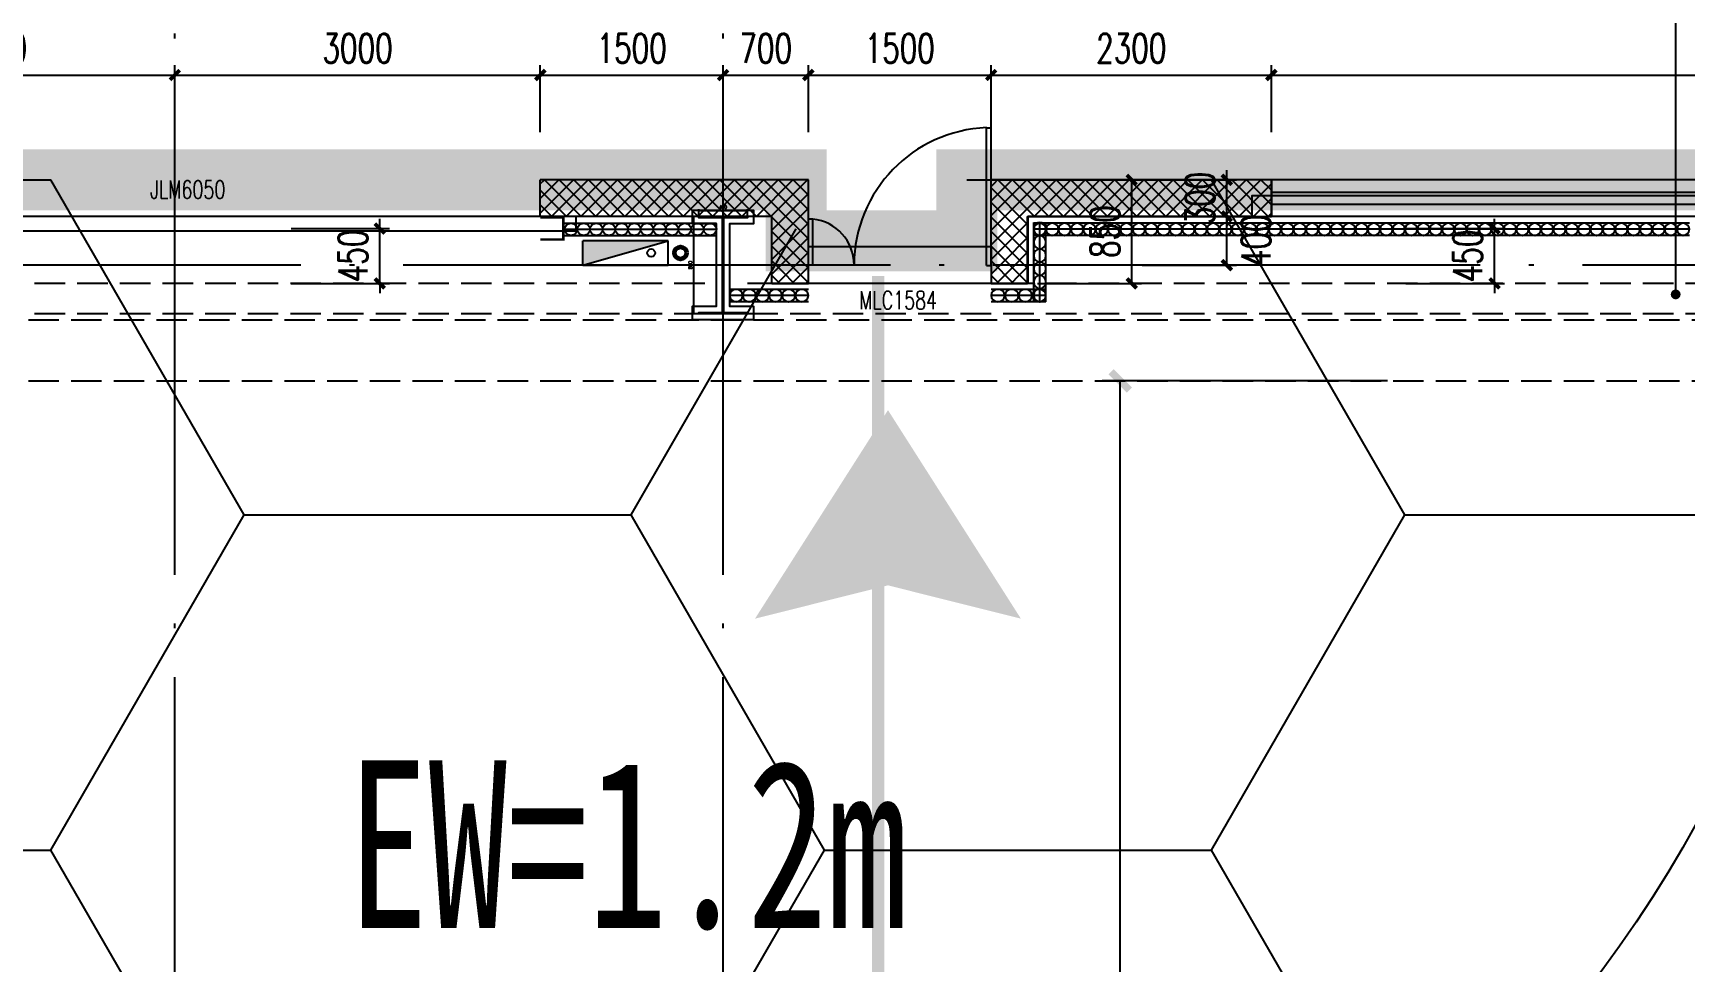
# Model space of a CAD drawing. Extents: x -821772 to -21949, y 506164 to 1049594.
# Drawn here: x -206517 to -192960, y 615002 to 622624 of the extents above; entities that cross this region are included whole.
import ezdxf
from ezdxf.xclip import XClip

# ---------------------------------------------------------------- set-up
doc = ezdxf.new("R2010")
doc.units = 0
doc.header["$LTSCALE"] = 1000
doc.header["$MEASUREMENT"] = 0
doc.header["$XCLIPFRAME"] = 2
for name, pattern in [('10平面20250807_t3$0$10平面$0$DASH', [0.35, 0.25, -0.1]), ('10平面20250807_t3$0$DASH', [0.35, 0.25, -0.1]), ('10平面20250807_t3$0$DOTE', [2.42, 2, -0.2, 0.02, -0.2]), ('ACAD_ISO04W100', [30.5, 24, -3, 0.5, -3]), ('DASH', [0.35, 0.25, -0.1])]:
    doc.linetypes.add(name, pattern=pattern)
doc.layers.get('Defpoints').update_dxf_attribs({"color": 210})
for name, color, linetype, lineweight in [('1-防火分区线', 201, 'DASH', 50), ('10平面20250807_t3$0$LG-ZF消防', 1, 'Continuous', 60), ('s疏散距离', 1, 'ACAD_ISO04W100', 18)]:
    doc.layers.add(name, color=color, linetype=linetype, lineweight=lineweight)
for name, color, linetype in [('10平面20250807_t3$0$10平面$0$WINDOW', 8, 'Continuous'), ('10平面20250807_t3$0$10平面$0$WINDOW_TEXT', 8, 'Continuous'), ('10平面20250807_t3$0$A-AXIS-DOTE', 8, '10平面20250807_t3$0$DOTE'), ('10平面20250807_t3$0$A-AXIS-DP', 8, 'Continuous'), ('10平面20250807_t3$0$A-AXIS-SYMB', 8, 'Continuous'), ('10平面20250807_t3$0$A-HATCH-2', 8, 'Continuous'), ('10平面20250807_t3$0$A-HRAIL', 8, 'Continuous'), ('10平面20250807_t3$0$A-LIN-V', 8, 'Continuous'), ('10平面20250807_t3$0$A-SFCE', 8, 'Continuous'), ('10平面20250807_t3$0$A-WINDOW', 8, 'Continuous'), ('10平面20250807_t3$0$AS-COLN', 8, 'Continuous'), ('10平面20250807_t3$0$AS-WALL', 8, 'Continuous'), ('10平面20250807_t3$0$AS-结构边线层', 8, 'Continuous'), ('10平面20250807_t3$0$DIM_SYMB', 8, 'Continuous'), ('10平面20250807_t3$0$PUB_HATCH', 8, 'Continuous'), ('10平面20250807_t3$0$SB_ZF消火栓', 10, 'Continuous'), ('10平面20250807_t3$0$SB_ZF消火栓M', 10, 'Continuous'), ('10平面20250807_t3$0$建-窗', 8, 'Continuous'), ('PUB_HATCH', 8, 'Continuous'), ('SPACE', 7, 'Continuous'), ('指示', 1, 'Continuous')]:
    doc.layers.add(name, color=color, linetype=linetype)
doc.styles.add('10平面20250807_t3$0$10平面$0$_TCH_WINDOW', font='SIMPLEX', dxfattribs={"height": 3.5, "bigfont": 'GBCBIG'})
doc.styles.add('10平面20250807_t3$0$_TCH_DIM_T3', font='SIMPLEX', dxfattribs={"width": 0.705882, "bigfont": 'GBCBIG'})
doc.styles.add('黑体', font='simhei.ttf', dxfattribs={"width": 0.7})
doc.dimstyles.new('10平面20250807_t3$0$_TCH_ARCH&&10', dxfattribs={"dimtxt": 29.75, "dimasz": 10, "dimexe": 10, "dimexo": 10, "dimgap": 12.625, "dimtad": 1, "dimdec": 0, "dimzin": 0, "dimdsep": 46, "dimtxsty": '10平面20250807_t3$0$_TCH_DIM_T3', "dimblk": '10平面20250807_t3$0$_ArchTick', "dimcen": 0.09, "dimclrt": 7, "dimazin": 2, "dimtfac": 1, "dimtdec": 0, "dimtix": 1, "dimtmove": 2, "dimatfit": 3, "dimfxl": 0, "dimtolj": 1, "dimtzin": 0, "dimarcsym": 0})
doc.dimstyles.new('10平面20250807_t3$0$_TCH_ARCH&&150', dxfattribs={"dimtxt": 446.25, "dimasz": 150, "dimexe": 150, "dimexo": 150, "dimgap": 189.375, "dimtad": 1, "dimdec": 0, "dimzin": 0, "dimdsep": 46, "dimtxsty": '10平面20250807_t3$0$_TCH_DIM_T3', "dimblk": '10平面20250807_t3$0$_ArchTick', "dimcen": 0.09, "dimclrt": 7, "dimazin": 2, "dimtfac": 1, "dimtdec": 0, "dimtix": 1, "dimtmove": 2, "dimatfit": 3, "dimfxl": 0, "dimtolj": 1, "dimtzin": 0, "dimarcsym": 0})
doc.dimstyles.new('10平面20250807_t3$0$_TCH_ARCH&&80', dxfattribs={"dimtxt": 238, "dimasz": 80, "dimexe": 80, "dimexo": 80, "dimgap": 101, "dimtad": 1, "dimdec": 0, "dimzin": 0, "dimdsep": 46, "dimtxsty": '10平面20250807_t3$0$_TCH_DIM_T3', "dimblk": '10平面20250807_t3$0$_ArchTick', "dimcen": 0.09, "dimclrt": 7, "dimazin": 2, "dimtfac": 1, "dimtdec": 0, "dimtix": 1, "dimtmove": 2, "dimatfit": 3, "dimfxl": 0, "dimtolj": 1, "dimtzin": 0, "dimarcsym": 0})
pattern_1 = [(45, (60, 0), (-60.000061, 60.000061), []), (135, (60, 0), (-60.000061, -60.000061), [])]

# ---------------------------------------------------------------- blocks, each defined once
blk = doc.blocks.new('指示')
at = {"layer": '指示'}
blk.add_hatch(color=8, dxfattribs=at).paths.add_polyline_path([(-248568, -61667), (-245540, -56919), (-242513, -61667), (-245540, -60909)])
at = {"layer": '指示', "color": 240, "const_width": 200}
blk.add_lwpolyline([(-248568, -61667), (-245540, -56919), (-242513, -61667), (-245540, -60909)], close=True, dxfattribs=at)
blk = doc.blocks.new('10平面20250807_t3$0$dote')
at = {"layer": '10平面20250807_t3$0$A-AXIS-DOTE', "ltscale": 2}
for p, q in [((15382.2, -264080), (15382.2, -167560.7)), ((19882.2, -264080), (19882.2, -167560.7)), ((98696.4, -184100), (-97273.6, -184100))]:
    blk.add_line(p, q, dxfattribs=at)
blk = doc.blocks.new('10平面20250807_t3$0$43243')
at = {"layer": '10平面20250807_t3$0$AS-结构边线层'}
blk.add_lwpolyline([(-146454, 621120), (-155994, 621120), (-155994, 621290), (-169514, 621290), (-169514, 621120), (-171354, 621120), (-171354, 620570), (-173454, 620570), (-173454, 621120), (-175294, 621120), (-175294, 621290), (-196514, 621290), (-196514, 621120), (-198354, 621120), (-198354, 620570), (-200454, 620570), (-200454, 621120), (-210494, 621120), (-210494, 621290), (-223514, 621290), (-223514, 621120), (-225354, 621120), (-225354, 620570), (-227454, 620570)], dxfattribs=at)
blk = doc.blocks.new('10平面20250807_t3$0$_ArchTick')
at = {"color": 0, "linetype": 'ByBlock', "const_width": 0.4}
blk.add_lwpolyline([(-0.5, -0.5), (0.5, 0.5)], dxfattribs=at)
blk = doc.blocks.new('*D10471')
at = {"layer": '10平面20250807_t3$0$A-AXIS-DP', "color": 0, "lineweight": -2}
for p, q in [((-203672, 621020), (-203672, 621100)), ((-204400, 621020), (-203592, 621020)), ((-203672, 620570), (-203672, 621020)), ((-204400, 620570), (-203592, 620570)), ((-203672, 620570), (-203672, 620490))]:
    blk.add_line(p, q, dxfattribs=at)
at = {"layer": 'Defpoints', "color": 0}
for p in [(-204480, 621020), (-203672, 621020), (-204480, 620570)]:
    blk.add_point(p, dxfattribs=at)
at = {"layer": '10平面20250807_t3$0$A-AXIS-DP', "color": 0, "lineweight": -2, "xscale": 80, "yscale": 80, "zscale": 80}
for p, rotation in [((-203672, 621020), 270), ((-203672, 620570), 90)]:
    blk.add_blockref('10平面20250807_t3$0$_ArchTick', p, dxfattribs=dict(at, rotation=rotation))
at = {"layer": '10平面20250807_t3$0$A-AXIS-DP', "color": 7, "insert": (-203892, 620795), "char_height": 238, "attachment_point": 5, "rotation": 90, "style": '10平面20250807_t3$0$_TCH_DIM_T3'}
blk.add_mtext('\\A1;450', dxfattribs=at)
blk = doc.blocks.new('*D10474')
at = {"layer": '10平面20250807_t3$0$A-AXIS-DP', "color": 0, "lineweight": -2}
for p, q in [((-194522, 621020), (-194522, 621100)), ((-195250, 621020), (-194442, 621020)), ((-194522, 620570), (-194522, 621020)), ((-195250, 620570), (-194442, 620570)), ((-194522, 620570), (-194522, 620490))]:
    blk.add_line(p, q, dxfattribs=at)
at = {"layer": 'Defpoints', "color": 0}
for p in [(-195330, 621020), (-194522, 621020), (-195330, 620570)]:
    blk.add_point(p, dxfattribs=at)
at = {"layer": '10平面20250807_t3$0$A-AXIS-DP', "color": 0, "lineweight": -2, "xscale": 80, "yscale": 80, "zscale": 80}
for p, rotation in [((-194522, 621020), 270), ((-194522, 620570), 90)]:
    blk.add_blockref('10平面20250807_t3$0$_ArchTick', p, dxfattribs=dict(at, rotation=rotation))
at = {"layer": '10平面20250807_t3$0$A-AXIS-DP', "color": 7, "insert": (-194742, 620795), "char_height": 238, "attachment_point": 5, "rotation": 90, "style": '10平面20250807_t3$0$_TCH_DIM_T3'}
blk.add_mtext('\\A1;450', dxfattribs=at)
blk = doc.blocks.new('*D10509')
at = {"layer": '10平面20250807_t3$0$A-WINDOW', "color": 0, "lineweight": -2}
for p, q in [((-195400, 619770), (-197744, 619770)), ((-197594, 603720), (-197594, 619770)), ((-195400, 603720), (-197744, 603720))]:
    blk.add_line(p, q, dxfattribs=at)
at = {"layer": 'Defpoints', "color": 0}
for p in [(-197594, 619770), (-195250, 619770), (-195250, 603720)]:
    blk.add_point(p, dxfattribs=at)
at = {"layer": '10平面20250807_t3$0$A-WINDOW', "color": 0, "lineweight": -2, "xscale": 150, "yscale": 150, "zscale": 150}
for p, rotation in [((-197594, 619770), 90), ((-197594, 603720), 270)]:
    blk.add_blockref('10平面20250807_t3$0$_ArchTick', p, dxfattribs=dict(at, rotation=rotation))
at = {"layer": '10平面20250807_t3$0$A-WINDOW', "color": 7, "insert": (-198006, 611745), "char_height": 446.2, "attachment_point": 5, "rotation": 90, "style": '10平面20250807_t3$0$_TCH_DIM_T3'}
blk.add_mtext('\\A1;16050', dxfattribs=at)
blk = doc.blocks.new('*D10492')
at = {"layer": '10平面20250807_t3$0$A-AXIS-DP', "color": 0, "lineweight": -2}
for p, q in [((-165054, 621030), (-165054, 621079)), ((-164654, 621030), (-164654, 621079)), ((-165054, 621069), (-164654, 621069))]:
    blk.add_line(p, q, dxfattribs=at)
at = {"layer": 'Defpoints', "color": 0}
for p in [(-165054, 621020), (-164654, 621069), (-164654, 621020)]:
    blk.add_point(p, dxfattribs=at)
at = {"layer": '10平面20250807_t3$0$A-AXIS-DP', "color": 0, "lineweight": -2, "xscale": 10, "yscale": 10, "zscale": 10, "rotation": 180}
blk.add_blockref('10平面20250807_t3$0$_ArchTick', (-165054, 621069), dxfattribs=at)
at = {"layer": '10平面20250807_t3$0$A-AXIS-DP', "color": 0, "lineweight": -2, "xscale": 10, "yscale": 10, "zscale": 10}
blk.add_blockref('10平面20250807_t3$0$_ArchTick', (-164654, 621069), dxfattribs=at)
at = {"layer": '10平面20250807_t3$0$A-AXIS-DP', "color": 7, "insert": (-164854, 621096), "char_height": 29.8, "attachment_point": 5, "style": '10平面20250807_t3$0$_TCH_DIM_T3'}
blk.add_mtext('\\A1;400', dxfattribs=at)
blk = doc.blocks.new('*D10493')
at = {"layer": '10平面20250807_t3$0$A-AXIS-DP', "color": 0, "lineweight": -2}
for p, q in [((-165064, 621020), (-165105, 621020)), ((-165095, 620220), (-165095, 621020)), ((-165064, 620220), (-165105, 620220))]:
    blk.add_line(p, q, dxfattribs=at)
at = {"layer": 'Defpoints', "color": 0}
for p in [(-165095, 621020), (-165054, 621020), (-165054, 620220)]:
    blk.add_point(p, dxfattribs=at)
at = {"layer": '10平面20250807_t3$0$A-AXIS-DP', "color": 0, "lineweight": -2, "xscale": 10, "yscale": 10, "zscale": 10}
for p, rotation in [((-165095, 621020), 90), ((-165095, 620220), 270)]:
    blk.add_blockref('10平面20250807_t3$0$_ArchTick', p, dxfattribs=dict(at, rotation=rotation))
at = {"layer": '10平面20250807_t3$0$A-AXIS-DP', "color": 7, "insert": (-165123, 620620), "char_height": 29.8, "attachment_point": 5, "rotation": 90, "style": '10平面20250807_t3$0$_TCH_DIM_T3'}
blk.add_mtext('\\A1;800', dxfattribs=at)
blk = doc.blocks.new('10平面20250807_t3$0$3333')
at = {"layer": '10平面20250807_t3$0$A-SFCE', "const_width": 20}
blk.add_lwpolyline([(-227064, 766320), (-227064, 766510), (-227244, 766510), (-227244, 766320)], dxfattribs=at)
blk = doc.blocks.new('10平面20250807_t3$0$99平面图例外参$0$$LinePat$圆环')
for points in [[(0, 150), (300, 150)], [(0, 0), (300, 0)], [(0, -150), (300, -150)]]:
    blk.add_lwpolyline(points)
at = {"color": 0}
blk.add_circle((150, 0), 150, dxfattribs=at)
blk = doc.blocks.new('10平面20250807_t3$0$34242343243')
at = {"layer": '10平面20250807_t3$0$A-HRAIL', "yscale": 0.3333333333333333, "zscale": 0.3333333333333333}
for p, xscale, rotation in [((-202154, 621014), 0.3461108940497231, 2.034223195741682e-10), ((-202050, 621014), 0.3461108940497231, 2.034223195741682e-10), ((-201947, 621014), 0.3461108940497231, 2.034223195741682e-10), ((-201843, 621014), 0.3461108940497231, 2.034223195741682e-10), ((-201739, 621014), 0.3461108940497231, 2.034223195741682e-10), ((-201635, 621014), 0.3461108940497231, 2.034223195741682e-10), ((-201531, 621014), 0.3461108940497231, 2.034223195741682e-10), ((-201427, 621014), 0.3461108940497231, 2.034223195741682e-10), ((-201324, 621014), 0.3461108940497231, 2.034223195741682e-10), ((-201220, 621014), 0.3461108940497231, 2.034223195741682e-10), ((-201116, 621014), 0.3461108940497231, 2.034223195741682e-10), ((-201012, 621014), 0.3461108940497231, 2.034223195741682e-10), ((-198254, 620962), -0.3611111227129974, 270), ((-198203, 621014), -0.3384127419475277, 359.9999999997966), ((-198254, 620853), -0.3611111227129974, 270), ((-198101, 621014), -0.3384127419475277, 359.9999999997966), ((-198000, 621014), -0.3384127419475277, 359.9999999997966), ((-197898, 621014), -0.3384127419475277, 359.9999999997966), ((-197797, 621014), -0.3384127419475277, 359.9999999997966), ((-197695, 621014), -0.3384127419475277, 359.9999999997966), ((-197594, 621014), -0.3384127419475277, 359.9999999997966), ((-197492, 621014), -0.3384127419475277, 359.9999999997966), ((-197390, 621014), -0.3384127419475277, 359.9999999997966), ((-197289, 621014), -0.3384127419475277, 359.9999999997966), ((-197187, 621014), -0.3384127419475277, 359.9999999997966), ((-197086, 621014), -0.3384127419475277, 359.9999999997966), ((-196984, 621014), -0.3384127419475277, 359.9999999997966), ((-196883, 621014), -0.3384127419475277, 359.9999999997966), ((-196781, 621014), -0.3384127419475277, 359.9999999997966), ((-196680, 621014), -0.3384127419475277, 359.9999999997966), ((-196578, 621014), -0.3384127419475277, 359.9999999997966), ((-196477, 621014), -0.3384127419475277, 359.9999999997966), ((-196375, 621014), -0.3384127419475277, 359.9999999997966), ((-196274, 621014), -0.3384127419475277, 359.9999999997966), ((-196172, 621014), -0.3384127419475277, 359.9999999997966), ((-196071, 621014), -0.3384127419475277, 359.9999999997966), ((-195969, 621014), -0.3384127419475277, 359.9999999997966), ((-195868, 621014), -0.3384127419475277, 359.9999999997966), ((-195766, 621014), -0.3384127419475277, 359.9999999997966), ((-195665, 621014), -0.3384127419475277, 359.9999999997966), ((-195563, 621014), -0.3384127419475277, 359.9999999997966), ((-195462, 621014), -0.3384127419475277, 359.9999999997966), ((-195360, 621014), -0.3384127419475277, 359.9999999997966), ((-195258, 621014), -0.3384127419475277, 359.9999999997966), ((-195157, 621014), -0.3384127419475277, 359.9999999997966), ((-195055, 621014), -0.3384127419475277, 359.9999999997966), ((-194954, 621014), -0.3384127419475277, 359.9999999997966), ((-194852, 621014), -0.3384127419475277, 359.9999999997966), ((-194751, 621014), -0.3384127419475277, 359.9999999997966), ((-194649, 621014), -0.3384127419475277, 359.9999999997966), ((-194548, 621014), -0.3384127419475277, 359.9999999997966), ((-194446, 621014), -0.3384127419475277, 359.9999999997966), ((-194345, 621014), -0.3384127419475277, 359.9999999997966), ((-194243, 621014), -0.3384127419475277, 359.9999999997966), ((-194142, 621014), -0.3384127419475277, 359.9999999997966), ((-194040, 621014), -0.3384127419475277, 359.9999999997966), ((-193939, 621014), -0.3384127419475277, 359.9999999997966), ((-193837, 621014), -0.3384127419475277, 359.9999999997966), ((-193736, 621014), -0.3384127419475277, 359.9999999997966), ((-193634, 621014), -0.3384127419475277, 359.9999999997966), ((-193533, 621014), -0.3384127419475277, 359.9999999997966), ((-193431, 621014), -0.3384127419475277, 359.9999999997966), ((-193330, 621014), -0.3384127419475277, 359.9999999997966), ((-193228, 621014), -0.3384127419475277, 359.9999999997966), ((-193126, 621014), -0.3384127419475277, 359.9999999997966), ((-193025, 621014), -0.3384127419475277, 359.9999999997966), ((-192923, 621014), -0.3384127419475277, 359.9999999997966), ((-198254, 620745), -0.3611111227129974, 270), ((-198254, 620637), -0.3611111227129974, 270), ((-198254, 620528), -0.3611111227129974, 270), ((-198254, 620420), -0.3611111227129974, 270)]:
    blk.add_blockref('10平面20250807_t3$0$99平面图例外参$0$$LinePat$圆环', p, dxfattribs=dict(at, xscale=xscale, rotation=rotation))
for p, xscale in [((-200693, 620470), -0.358888866003496), ((-200585, 620470), -0.358888866003496), ((-200477, 620470), -0.358888866003496), ((-200370, 620470), -0.358888866003496), ((-200262, 620470), -0.358888866003496), ((-200154, 620470), -0.358888866003496), ((-198542, 620470), -0.3749999999076196), ((-198429, 620470), -0.3749999999076196), ((-198317, 620470), -0.3749999999076196), ((-198204, 620470), -0.3749999999076196)]:
    blk.add_blockref('10平面20250807_t3$0$99平面图例外参$0$$LinePat$圆环', p, dxfattribs=dict(at, xscale=xscale))
at = {"layer": '10平面20250807_t3$0$A-SFCE', "xscale": -1, "rotation": 270}
blk.add_blockref('10平面20250807_t3$0$3333', (-968675, 848174), dxfattribs=at)
blk = doc.blocks.new('10平面20250807_t3$0$A$C5D961328')
at = {"layer": '10平面20250807_t3$0$SB_ZF消火栓'}
blk.add_hatch(color=256, dxfattribs=at).paths.add_polyline_path([(0, 40), (700, 40), (700, 240)])
at = {"layer": '10平面20250807_t3$0$A-LIN-V', "ltscale": 500}
blk.add_circle((350, 40), 10001, dxfattribs=at)
at = {"layer": '10平面20250807_t3$0$SB_ZF消火栓'}
for p, q in [((700, 240), (0, 240)), ((0, 240), (0, 40)), ((700, 240), (0, 40)), ((700, 240), (700, 40)), ((0, 40), (700, 40))]:
    blk.add_line(p, q, dxfattribs=at)
at = {"layer": '10平面20250807_t3$0$SB_ZF消火栓', "color": 1}
blk.add_circle((140, 140), 32.5, dxfattribs=at)
blk = doc.blocks.new('10平面20250807_t3$0$we42342343234')
at = {"layer": '10平面20250807_t3$0$LG-ZF消防'}
blk.add_circle((-201204, 620820), 50, dxfattribs=at)
at = {"layer": '10平面20250807_t3$0$SB_ZF消火栓M', "rotation": 180}
blk.add_blockref('10平面20250807_t3$0$A$C5D961328', (-201304, 620960), dxfattribs=at)
blk = doc.blocks.new('10平面20250807_t3$0$234243242332')
at = {"layer": '10平面20250807_t3$0$SB_ZF消火栓'}
blk.add_blockref('10平面20250807_t3$0$we42342343234', (0, 0), dxfattribs=at)
blk = doc.blocks.new('*D11901')
at = {"layer": '10平面20250807_t3$0$A-AXIS-DP', "color": 0, "lineweight": -2}
for p, q in [((-196720, 621420), (-196720, 621500)), ((-197414, 621420), (-196640, 621420)), ((-196720, 621120), (-196720, 621420)), ((-197414, 621120), (-196640, 621120)), ((-196720, 621120), (-196720, 621040))]:
    blk.add_line(p, q, dxfattribs=at)
at = {"layer": 'Defpoints', "color": 0}
for p in [(-197494, 621420), (-196720, 621420), (-197494, 621120)]:
    blk.add_point(p, dxfattribs=at)
at = {"layer": '10平面20250807_t3$0$A-AXIS-DP', "color": 0, "lineweight": -2, "xscale": 80, "yscale": 80, "zscale": 80}
for p, rotation in [((-196720, 621420), 270), ((-196720, 621120), 90)]:
    blk.add_blockref('10平面20250807_t3$0$_ArchTick', p, dxfattribs=dict(at, rotation=rotation))
at = {"layer": '10平面20250807_t3$0$A-AXIS-DP', "color": 7, "insert": (-196940, 621270), "char_height": 238, "attachment_point": 5, "rotation": 90, "style": '10平面20250807_t3$0$_TCH_DIM_T3'}
blk.add_mtext('\\A1;300', dxfattribs=at)
blk = doc.blocks.new('*D11902')
at = {"layer": '10平面20250807_t3$0$A-AXIS-DP', "color": 0, "lineweight": -2}
for p, q in [((-197414, 621120), (-196640, 621120)), ((-196720, 620720), (-196720, 621120)), ((-197414, 620720), (-196640, 620720))]:
    blk.add_line(p, q, dxfattribs=at)
at = {"layer": 'Defpoints', "color": 0}
for p in [(-197494, 621120), (-196720, 621120), (-197494, 620720)]:
    blk.add_point(p, dxfattribs=at)
at = {"layer": '10平面20250807_t3$0$A-AXIS-DP', "color": 0, "lineweight": -2, "xscale": 80, "yscale": 80, "zscale": 80}
for p, rotation in [((-196720, 621120), 90), ((-196720, 620720), 270)]:
    blk.add_blockref('10平面20250807_t3$0$_ArchTick', p, dxfattribs=dict(at, rotation=rotation))
at = {"layer": '10平面20250807_t3$0$A-AXIS-DP', "color": 7, "insert": (-196480, 620920), "char_height": 238, "attachment_point": 5, "rotation": 90, "style": '10平面20250807_t3$0$_TCH_DIM_T3'}
blk.add_mtext('\\A1;400', dxfattribs=at)
blk = doc.blocks.new('*D11903')
at = {"layer": '10平面20250807_t3$0$A-AXIS-DP', "color": 0, "lineweight": -2}
for p, q in [((-198274, 621420), (-197420, 621420)), ((-197500, 620570), (-197500, 621420)), ((-198274, 620570), (-197420, 620570))]:
    blk.add_line(p, q, dxfattribs=at)
at = {"layer": 'Defpoints', "color": 0}
for p in [(-198354, 621420), (-197500, 621420), (-198354, 620570)]:
    blk.add_point(p, dxfattribs=at)
at = {"layer": '10平面20250807_t3$0$A-AXIS-DP', "color": 0, "lineweight": -2, "xscale": 80, "yscale": 80, "zscale": 80}
for p, rotation in [((-197500, 621420), 90), ((-197500, 620570), 270)]:
    blk.add_blockref('10平面20250807_t3$0$_ArchTick', p, dxfattribs=dict(at, rotation=rotation))
at = {"layer": '10平面20250807_t3$0$A-AXIS-DP', "color": 7, "insert": (-197720, 620995), "char_height": 238, "attachment_point": 5, "rotation": 90, "style": '10平面20250807_t3$0$_TCH_DIM_T3'}
blk.add_mtext('\\A1;850', dxfattribs=at)
blk = doc.blocks.new('*D12090')
at = {"layer": '10平面20250807_t3$0$A-AXIS-DP', "color": 0, "lineweight": -2}
for p, q in [((-208354, 621810), (-208354, 622360)), ((-205354, 621810), (-205354, 622360)), ((-208354, 622280), (-205354, 622280))]:
    blk.add_line(p, q, dxfattribs=at)
at = {"layer": 'Defpoints', "color": 0}
for p in [(-205354, 622280), (-208354, 621730), (-205354, 621730)]:
    blk.add_point(p, dxfattribs=at)
at = {"layer": '10平面20250807_t3$0$A-AXIS-DP', "color": 0, "lineweight": -2, "xscale": 80, "yscale": 80, "zscale": 80, "rotation": 180}
blk.add_blockref('10平面20250807_t3$0$_ArchTick', (-208354, 622280), dxfattribs=at)
at = {"layer": '10平面20250807_t3$0$A-AXIS-DP', "color": 0, "lineweight": -2, "xscale": 80, "yscale": 80, "zscale": 80}
blk.add_blockref('10平面20250807_t3$0$_ArchTick', (-205354, 622280), dxfattribs=at)
at = {"layer": '10平面20250807_t3$0$A-AXIS-DP', "color": 7, "insert": (-206854, 622500), "char_height": 238, "attachment_point": 5, "style": '10平面20250807_t3$0$_TCH_DIM_T3'}
blk.add_mtext('\\A1;3000', dxfattribs=at)
blk = doc.blocks.new('*D12091')
at = {"layer": '10平面20250807_t3$0$A-AXIS-DP', "color": 0, "lineweight": -2}
for p, q in [((-205354, 621810), (-205354, 622360)), ((-202354, 621810), (-202354, 622360)), ((-205354, 622280), (-202354, 622280))]:
    blk.add_line(p, q, dxfattribs=at)
at = {"layer": 'Defpoints', "color": 0}
for p in [(-202354, 622280), (-205354, 621730), (-202354, 621730)]:
    blk.add_point(p, dxfattribs=at)
at = {"layer": '10平面20250807_t3$0$A-AXIS-DP', "color": 0, "lineweight": -2, "xscale": 80, "yscale": 80, "zscale": 80, "rotation": 180}
blk.add_blockref('10平面20250807_t3$0$_ArchTick', (-205354, 622280), dxfattribs=at)
at = {"layer": '10平面20250807_t3$0$A-AXIS-DP', "color": 0, "lineweight": -2, "xscale": 80, "yscale": 80, "zscale": 80}
blk.add_blockref('10平面20250807_t3$0$_ArchTick', (-202354, 622280), dxfattribs=at)
at = {"layer": '10平面20250807_t3$0$A-AXIS-DP', "color": 7, "insert": (-203854, 622500), "char_height": 238, "attachment_point": 5, "style": '10平面20250807_t3$0$_TCH_DIM_T3'}
blk.add_mtext('\\A1;3000', dxfattribs=at)
blk = doc.blocks.new('*D12092')
at = {"layer": '10平面20250807_t3$0$A-AXIS-DP', "color": 0, "lineweight": -2}
for p, q in [((-202354, 621810), (-202354, 622360)), ((-200854, 621810), (-200854, 622360)), ((-202354, 622280), (-200854, 622280))]:
    blk.add_line(p, q, dxfattribs=at)
at = {"layer": 'Defpoints', "color": 0}
for p in [(-200854, 622280), (-202354, 621730), (-200854, 621730)]:
    blk.add_point(p, dxfattribs=at)
at = {"layer": '10平面20250807_t3$0$A-AXIS-DP', "color": 0, "lineweight": -2, "xscale": 80, "yscale": 80, "zscale": 80, "rotation": 180}
blk.add_blockref('10平面20250807_t3$0$_ArchTick', (-202354, 622280), dxfattribs=at)
at = {"layer": '10平面20250807_t3$0$A-AXIS-DP', "color": 0, "lineweight": -2, "xscale": 80, "yscale": 80, "zscale": 80}
blk.add_blockref('10平面20250807_t3$0$_ArchTick', (-200854, 622280), dxfattribs=at)
at = {"layer": '10平面20250807_t3$0$A-AXIS-DP', "color": 7, "insert": (-201604, 622500), "char_height": 238, "attachment_point": 5, "style": '10平面20250807_t3$0$_TCH_DIM_T3'}
blk.add_mtext('\\A1;1500', dxfattribs=at)
blk = doc.blocks.new('*D12093')
at = {"layer": '10平面20250807_t3$0$A-AXIS-DP', "color": 0, "lineweight": -2}
for p, q in [((-200854, 621810), (-200854, 622360)), ((-200154, 621810), (-200154, 622360)), ((-200854, 622280), (-200154, 622280))]:
    blk.add_line(p, q, dxfattribs=at)
at = {"layer": 'Defpoints', "color": 0}
for p in [(-200154, 622280), (-200854, 621730), (-200154, 621730)]:
    blk.add_point(p, dxfattribs=at)
at = {"layer": '10平面20250807_t3$0$A-AXIS-DP', "color": 0, "lineweight": -2, "xscale": 80, "yscale": 80, "zscale": 80, "rotation": 180}
blk.add_blockref('10平面20250807_t3$0$_ArchTick', (-200854, 622280), dxfattribs=at)
at = {"layer": '10平面20250807_t3$0$A-AXIS-DP', "color": 0, "lineweight": -2, "xscale": 80, "yscale": 80, "zscale": 80}
blk.add_blockref('10平面20250807_t3$0$_ArchTick', (-200154, 622280), dxfattribs=at)
at = {"layer": '10平面20250807_t3$0$A-AXIS-DP', "color": 7, "insert": (-200504, 622500), "char_height": 238, "attachment_point": 5, "style": '10平面20250807_t3$0$_TCH_DIM_T3'}
blk.add_mtext('\\A1;700', dxfattribs=at)
blk = doc.blocks.new('*D12094')
at = {"layer": '10平面20250807_t3$0$A-AXIS-DP', "color": 0, "lineweight": -2}
for p, q in [((-200154, 621810), (-200154, 622360)), ((-198654, 621810), (-198654, 622360)), ((-200154, 622280), (-198654, 622280))]:
    blk.add_line(p, q, dxfattribs=at)
at = {"layer": 'Defpoints', "color": 0}
for p in [(-198654, 622280), (-200154, 621730), (-198654, 621730)]:
    blk.add_point(p, dxfattribs=at)
at = {"layer": '10平面20250807_t3$0$A-AXIS-DP', "color": 0, "lineweight": -2, "xscale": 80, "yscale": 80, "zscale": 80, "rotation": 180}
blk.add_blockref('10平面20250807_t3$0$_ArchTick', (-200154, 622280), dxfattribs=at)
at = {"layer": '10平面20250807_t3$0$A-AXIS-DP', "color": 0, "lineweight": -2, "xscale": 80, "yscale": 80, "zscale": 80}
blk.add_blockref('10平面20250807_t3$0$_ArchTick', (-198654, 622280), dxfattribs=at)
at = {"layer": '10平面20250807_t3$0$A-AXIS-DP', "color": 7, "insert": (-199404, 622500), "char_height": 238, "attachment_point": 5, "style": '10平面20250807_t3$0$_TCH_DIM_T3'}
blk.add_mtext('\\A1;1500', dxfattribs=at)
blk = doc.blocks.new('*D12095')
at = {"layer": '10平面20250807_t3$0$A-AXIS-DP', "color": 0, "lineweight": -2}
for p, q in [((-198654, 621810), (-198654, 622360)), ((-196354, 621810), (-196354, 622360)), ((-198654, 622280), (-196354, 622280))]:
    blk.add_line(p, q, dxfattribs=at)
at = {"layer": 'Defpoints', "color": 0}
for p in [(-196354, 622280), (-198654, 621730), (-196354, 621730)]:
    blk.add_point(p, dxfattribs=at)
at = {"layer": '10平面20250807_t3$0$A-AXIS-DP', "color": 0, "lineweight": -2, "xscale": 80, "yscale": 80, "zscale": 80, "rotation": 180}
blk.add_blockref('10平面20250807_t3$0$_ArchTick', (-198654, 622280), dxfattribs=at)
at = {"layer": '10平面20250807_t3$0$A-AXIS-DP', "color": 0, "lineweight": -2, "xscale": 80, "yscale": 80, "zscale": 80}
blk.add_blockref('10平面20250807_t3$0$_ArchTick', (-196354, 622280), dxfattribs=at)
at = {"layer": '10平面20250807_t3$0$A-AXIS-DP', "color": 7, "insert": (-197504, 622500), "char_height": 238, "attachment_point": 5, "style": '10平面20250807_t3$0$_TCH_DIM_T3'}
blk.add_mtext('\\A1;2300', dxfattribs=at)
blk = doc.blocks.new('*D12096')
at = {"layer": '10平面20250807_t3$0$A-AXIS-DP', "color": 0, "lineweight": -2}
for p, q in [((-196354, 621810), (-196354, 622360)), ((-175454, 621810), (-175454, 622360)), ((-196354, 622280), (-175454, 622280))]:
    blk.add_line(p, q, dxfattribs=at)
at = {"layer": 'Defpoints', "color": 0}
for p in [(-175454, 622280), (-196354, 621730), (-175454, 621730)]:
    blk.add_point(p, dxfattribs=at)
at = {"layer": '10平面20250807_t3$0$A-AXIS-DP', "color": 0, "lineweight": -2, "xscale": 80, "yscale": 80, "zscale": 80, "rotation": 180}
blk.add_blockref('10平面20250807_t3$0$_ArchTick', (-196354, 622280), dxfattribs=at)
at = {"layer": '10平面20250807_t3$0$A-AXIS-DP', "color": 0, "lineweight": -2, "xscale": 80, "yscale": 80, "zscale": 80}
blk.add_blockref('10平面20250807_t3$0$_ArchTick', (-175454, 622280), dxfattribs=at)
at = {"layer": '10平面20250807_t3$0$A-AXIS-DP', "color": 7, "insert": (-185904, 622500), "char_height": 238, "attachment_point": 5, "style": '10平面20250807_t3$0$_TCH_DIM_T3'}
blk.add_mtext('\\A1;20900', dxfattribs=at)
blk = doc.blocks.new('10平面20250807_t3$0$10平面$0$$DorLib2D$00000126')
at = {"color": 0, "linetype": 'Continuous'}
for p, q in [((-0.532, 0.5), (-0.532, 0.9)), ((0.532, 0.9), (0.532, 0.5))]:
    blk.add_line(p, q, dxfattribs=at)
at = {"color": 0, "linetype": '10平面20250807_t3$0$10平面$0$DASH'}
for p, q in [((-0.532, 0.9), (0.532, 0.9)), ((-0.532, 0.5), (0.532, 0.5))]:
    blk.add_line(p, q, dxfattribs=at)
blk = doc.blocks.new('10平面20250807_t3$0$WINDOW2DLIB$DYNSTYLE$00000005')
at = {"color": 0}
for points in [[(-0.5, 0.5), (0.5, 0.5)], [(0.5, -0.5), (0.5, 0.5)], [(0.5, 0.16667), (-0.5, 0.16667)], [(0.5, -0.16667), (-0.5, -0.16667)], [(-0.5, -0.5), (0.5, -0.5)]]:
    blk.add_lwpolyline(points, dxfattribs=at)
blk = doc.blocks.new('10平面20250807_t3$0$DOOR2DLIB$SYSLIB$00000123')
at = {"color": 0}
for p, q in [((0.475, -0.0014), (0.475, 0.7521)), ((0.475, 0.7521), (0.5, 0.7521)), ((0.5, -0.0014), (0.5, 0.7521)), ((-0.5, 0), (-0.5, 0.252)), ((-0.475, 0.252), (-0.5, 0.252)), ((-0.475, 0), (-0.475, 0.252)), ((-0.475, 0), (-0.5, 0)), ((0.475, -0.0014), (0.5, -0.0014))]:
    blk.add_line(p, q, dxfattribs=at)
for centre, radius, start, end in [((0.5046, -0.0019), 0.7546, 92.24927, 179.72377), ((-0.5008, 0.0026), 0.2508, 359.78987, 84.09744)]:
    blk.add_arc(centre, radius, start, end, dxfattribs=at)
blk = doc.blocks.new('10平面20250807_t3$0$3243243')
at = {"layer": '10平面20250807_t3$0$A-AXIS-SYMB'}
blk.add_line((-193035.8, 620480), (-193035.8, 623320), dxfattribs=at)
at = {"layer": '10平面20250807_t3$0$A-AXIS-SYMB', "const_width": 40}
blk.add_lwpolyline([(-193035.8, 620460, 1), (-193035.8, 620500, 1)], format="xyb", close=True, dxfattribs=at)
at = {"layer": '10平面20250807_t3$0$A-SFCE', "linetype": '10平面20250807_t3$0$DASH'}
for p, q in [((-201004.2, 620570), (-218704.2, 620570)), ((-201004.2, 620320), (-218704.2, 620320))]:
    blk.add_line(p, q, dxfattribs=at)
at = {"layer": '10平面20250807_t3$0$A-SFCE', "color": 2, "linetype": '10平面20250807_t3$0$DASH'}
for p, q in [((-192004.2, 620570), (-200704.2, 620570)), ((-192004.2, 620320), (-200704.2, 620320))]:
    blk.add_line(p, q, dxfattribs=at)
at = {"layer": '10平面20250807_t3$0$A-AXIS-DP', "color": 1}
for p1, p2, picture, middle in [((-204480, 620570), (-204480, 621020), '*D10471', (-203892, 620795)), ((-195330, 620570), (-195330, 621020), '*D10474', (-194742, 620795))]:
    dim = blk.add_aligned_dim(p1=p1, p2=p2, distance=-808, dimstyle='10平面20250807_t3$0$_TCH_ARCH&&80', dxfattribs=at)
    dim.commit()
    dim.dimension.update_dxf_attribs({"geometry": picture, "text_midpoint": middle})
blk = doc.blocks.new('10平面20250807_t3$0$4324324')
at = {"layer": '10平面20250807_t3$0$A-HATCH-2', "linetype": '10平面20250807_t3$0$DASH'}
for p, q in [((-294754.2, 620270), (-135554.2, 620270)), ((-294754.2, 619770), (-135554.2, 619770))]:
    blk.add_line(p, q, dxfattribs=at)
at = {"layer": '10平面20250807_t3$0$A-WINDOW'}
dim = blk.add_aligned_dim(p1=(-195250, 603720.1), p2=(-195250, 619770), distance=2343.8, dimstyle='10平面20250807_t3$0$_TCH_ARCH&&150', dxfattribs=at)
dim.commit()
dim.dimension.update_dxf_attribs({"geometry": '*D10509', "text_midpoint": (-198006.3, 611745.1)})
blk = doc.blocks.new('10平面20250807_t3$0$w42343243')
at = {"layer": '10平面20250807_t3$0$A-HATCH-2'}
blk.add_lwpolyline([(-165104.2, 621070), (-164604.2, 621070), (-164604.2, 620958), (-164800.2, 620958), (-164800.2, 620282), (-164604.2, 620282), (-164604.2, 620170), (-165104.2, 620170), (-165104.2, 620282), (-164908.2, 620282), (-164908.2, 620958), (-165104.2, 620958)], close=True, dxfattribs=at)
at = {"layer": '10平面20250807_t3$0$AS-COLN', "color": 3}
blk.add_lwpolyline([(-165054.2, 621020), (-164654.2, 621020), (-164654.2, 621008), (-164850.2, 621008), (-164850.2, 620232), (-164654.2, 620232), (-164654.2, 620220), (-165054.2, 620220), (-165054.2, 620232), (-164858.2, 620232), (-164858.2, 621008), (-165054.2, 621008)], close=True, dxfattribs=at)
at = {"layer": '10平面20250807_t3$0$A-AXIS-DP'}
for p1, p2, distance, picture, middle in [((-165054.2, 621020), (-164654.2, 621020), 48.8, '*D10492', (-164854.2, 621096.2)), ((-165054.2, 620220), (-165054.2, 621020), 41.2, '*D10493', (-165122.9, 620620))]:
    dim = blk.add_aligned_dim(p1=p1, p2=p2, distance=distance, dimstyle='10平面20250807_t3$0$_TCH_ARCH&&10', dxfattribs=at)
    dim.commit()
    dim.dimension.update_dxf_attribs({"geometry": picture, "text_midpoint": middle})
blk = doc.blocks.new('10平面20250807_t3$0$42343')
at = {"layer": '10平面20250807_t3$0$A-WINDOW'}
blk.add_blockref('10平面20250807_t3$0$w42343243', (-36000, 100), dxfattribs=at)
blk = doc.blocks.new('10平面20250807_t3')
at = {"layer": '10平面20250807_t3$0$PUB_HATCH'}
h = blk.add_hatch(dxfattribs=at)
h.set_pattern_fill('多孔材料', color=256, scale=30, style=0)
h.set_pattern_definition(pattern_1)
h.paths.add_polyline_path([(-200454.2, 621119.9), (-200154.2, 621419.9), (-202354.2, 621419.9), (-202354.2, 621119.9)])
h = blk.add_hatch(dxfattribs=at)
h.set_pattern_fill('多孔材料', color=256, scale=30, style=0)
h.set_pattern_definition(pattern_1)
h.paths.add_polyline_path([(-200454.2, 620569.9), (-200154.2, 620869.9), (-200154.2, 621419.9), (-200454.2, 621119.9)])
h = blk.add_hatch(dxfattribs=at)
h.set_pattern_fill('多孔材料', color=256, scale=30, style=0)
h.set_pattern_definition(pattern_1)
h.paths.add_polyline_path([(-198354.2, 621119.9), (-196354.2, 621119.9), (-196354.2, 621419.9), (-198654.2, 621419.9)])
h = blk.add_hatch(dxfattribs=at)
h.set_pattern_fill('多孔材料', color=256, scale=30, style=0)
h.set_pattern_definition(pattern_1)
h.paths.add_polyline_path([(-198654.2, 620869.9), (-198354.2, 620569.9), (-198354.2, 621119.9), (-198654.2, 621419.9)])
h = blk.add_hatch(dxfattribs=at)
h.set_pattern_fill('多孔材料', color=256, scale=30, style=0)
h.set_pattern_definition(pattern_1)
h.paths.add_polyline_path([(-200454.2, 620569.9), (-200154.2, 620569.9), (-200154.2, 620869.9)])
h = blk.add_hatch(dxfattribs=at)
h.set_pattern_fill('多孔材料', color=256, scale=30, style=0)
h.set_pattern_definition(pattern_1)
h.paths.add_polyline_path([(-198654.2, 620869.9), (-198654.2, 620569.9), (-198354.2, 620569.9)])
at = {"layer": '10平面20250807_t3$0$10平面$0$WINDOW'}
blk.add_line((-198654.2, 620869.9), (-200154.2, 620869.9), dxfattribs=at)
at = {"layer": '10平面20250807_t3$0$AS-WALL'}
for p, q in [((-200154.2, 621419.9), (-202354.2, 621419.9)), ((-202354.2, 621119.9), (-202354.2, 621419.9)), ((-200154.2, 620869.9), (-200154.2, 621419.9)), ((-196354.2, 621419.9), (-198654.2, 621419.9)), ((-198654.2, 620869.9), (-198654.2, 621419.9)), ((-196354.2, 621119.9), (-196354.2, 621419.9)), ((-200454.2, 621119.9), (-202354.2, 621119.9)), ((-200454.2, 620569.9), (-200454.2, 621119.9)), ((-198354.2, 621119.9), (-196354.2, 621119.9)), ((-198354.2, 620569.9), (-198354.2, 621119.9)), ((-200154.2, 620569.9), (-200154.2, 620869.9)), ((-198654.2, 620869.9), (-198654.2, 620569.9)), ((-200454.2, 620569.9), (-200154.2, 620569.9)), ((-198654.2, 620569.9), (-198354.2, 620569.9))]:
    blk.add_line(p, q, dxfattribs=at)
at = {"layer": '10平面20250807_t3$0$10平面$0$WINDOW'}
ref = blk.add_blockref('10平面20250807_t3$0$DOOR2DLIB$SYSLIB$00000123', (-199404.2, 620719.9), dxfattribs=dict(at, xscale=-1500, yscale=-1500, zscale=300, rotation=179.9999999999555))
ref.add_attrib('A', 'MLC1584', (-199736.7, 620358.1), dxfattribs={"layer": '10平面20250807_t3$0$10平面$0$WINDOW_TEXT', "ltscale": 500, "height": 148.75, "rotation": 360, "style": '10平面20250807_t3$0$10平面$0$_TCH_WINDOW', "width": 0.705882})
ref = blk.add_blockref('10平面20250807_t3$0$10平面$0$$DorLib2D$00000126', (-205254.2, 621269.9), dxfattribs=dict(at, xscale=6000, yscale=300, zscale=300, rotation=180))
ref.add_attrib('A', 'JLM6050', (-205555.4, 621265.6), dxfattribs={"layer": '10平面20250807_t3$0$10平面$0$WINDOW_TEXT', "ltscale": 500, "height": 148.75, "style": '10平面20250807_t3$0$10平面$0$_TCH_WINDOW', "width": 0.705882})
at = {"layer": '10平面20250807_t3$0$A-AXIS-DP'}
blk.add_blockref('10平面20250807_t3$0$3243243', (0, 0), dxfattribs=at)
at = {"layer": '10平面20250807_t3$0$A-WINDOW'}
for name in ['10平面20250807_t3$0$43243', '10平面20250807_t3$0$42343', '10平面20250807_t3$0$4324324']:
    blk.add_blockref(name, (0, 0), dxfattribs=at)
at = {"layer": '10平面20250807_t3$0$AS-WALL'}
blk.add_blockref('10平面20250807_t3$0$dote', (-220736.4, 804820), dxfattribs=at)
at = {"layer": '10平面20250807_t3$0$DIM_SYMB'}
blk.add_blockref('10平面20250807_t3$0$34242343243', (0, 0), dxfattribs=at)
at = {"layer": '10平面20250807_t3$0$SB_ZF消火栓', "linetype": 'Continuous'}
blk.add_blockref('10平面20250807_t3$0$234243242332', (0, 0), dxfattribs=at)
at = {"layer": '10平面20250807_t3$0$建-窗', "xscale": -20900, "yscale": -300, "zscale": 300, "rotation": 359.9999999994913}
blk.add_blockref('10平面20250807_t3$0$WINDOW2DLIB$DYNSTYLE$00000005', (-185904.2, 621269.9), dxfattribs=at)
at = {"layer": '10平面20250807_t3$0$A-AXIS-DP'}
for p1, p2, distance, picture, middle in [((-208354.2, 621729.9), (-205354.2, 621729.9), 550, '*D12090', (-206854.2, 622499.9)), ((-205354.2, 621729.9), (-202354.2, 621729.9), 550, '*D12091', (-203854.2, 622499.9)), ((-202354.2, 621729.9), (-200854.2, 621729.9), 550, '*D12092', (-201604.2, 622499.9)), ((-200854.2, 621729.9), (-200154.2, 621729.9), 550, '*D12093', (-200504.2, 622499.9)), ((-200154.2, 621729.9), (-198654.2, 621729.9), 550, '*D12094', (-199404.2, 622499.9)), ((-198654.2, 621729.9), (-196354.2, 621729.9), 550, '*D12095', (-197504.2, 622499.9)), ((-196354.2, 621729.9), (-175454.2, 621729.9), 550, '*D12096', (-185904.2, 622499.9)), ((-197494.2, 621119.9), (-197494.2, 621419.9), -774.2, '*D11901', (-196940, 621269.9)), ((-198354.2, 620569.9), (-198354.2, 621419.9), -854.2, '*D11903', (-197720, 620994.9))]:
    dim = blk.add_aligned_dim(p1=p1, p2=p2, distance=distance, dimstyle='10平面20250807_t3$0$_TCH_ARCH&&80', dxfattribs=at)
    dim.commit()
    dim.dimension.update_dxf_attribs({"geometry": picture, "text_midpoint": middle})
dim = blk.add_linear_dim(base=(-196720, 621119.9), p1=(-197494.2, 620719.9), p2=(-197494.2, 621119.9), angle=90, dimstyle='10平面20250807_t3$0$_TCH_ARCH&&80', dxfattribs=at)
dim.commit()
dim.dimension.update_dxf_attribs({"geometry": '*D11902', "text_midpoint": (-196480, 620919.9), "dimtype": 129})

msp = doc.modelspace()

# ---------------------------------------------------------------- block references
at = {"ltscale": 100}
ref = msp.add_blockref('10平面20250807_t3', (0, 0), dxfattribs=at)
XClip(ref).set_block_clipping_path([(-386212.6353242097, 506163.79756496), (-21948.7593967821, 884998.2285294847)])

# ---------------------------------------------------------------- next in the draw order: hatches: boundary and pattern name
at = {"layer": 'PUB_HATCH', "ltscale": 5000}
h = msp.add_hatch(dxfattribs=at)
h.set_pattern_fill('HONEY', color=8, scale=2000)
h.set_pattern_definition([(0, (0, 0), (4762.5, 2749.63), [3175, -6350]), (120, (0, 0), (-4762.499, 2749.631), [3175, -6350]), (60, (0, 0), (0.0006, 5499.261), [-6350, 3175])])
h.paths.add_polyline_path([(-252854.2, 548219.9), (-252854.2, 548720), (-254254.2, 548720), (-254254.2, 548219.9), (-313754.2, 548219.9), (-313754.2, 567383.2), (-296221.3, 621420), (-254254.2, 621420), (-254254.2, 620920), (-252854.2, 620920), (-252854.2, 621420), (-200254.2, 621420), (-200254.2, 620920), (-198854.2, 620920), (-198854.2, 621420), (-146254.2, 621420), (-146254.2, 620920), (-144854.2, 620920), (-144854.2, 621420), (-128054.2, 621420), (-128054.2, 548219.9), (-144854.2, 548219.9), (-144854.2, 548720), (-146254.2, 548720), (-146254.2, 548219.9), (-198854.2, 548219.9), (-198854.2, 548720), (-200254.2, 548720), (-200254.2, 548219.9)])

# ---------------------------------------------------------------- next in the draw order: linework, layer by layer
at = {"layer": '1-防火分区线', "color": 1, "linetype": 'DASH', "ltscale": 5, "const_width": 500}
msp.add_lwpolyline([(-146254.2, 548219.9), (-198854.2, 548219.9), (-198854.2, 548720), (-200254.2, 548720), (-200254.2, 548219.9), (-252854.2, 548219.9), (-252854.2, 548720), (-254254.2, 548720), (-254254.2, 548219.9), (-313754.2, 548219.9), (-313754.2, 567383.2), (-296221.3, 621420), (-296221.3, 621420), (-254254.2, 621420), (-254254.2, 620920), (-252854.2, 620920), (-252854.2, 621420), (-200254.2, 621420), (-200254.2, 620920), (-198854.2, 620920), (-198854.2, 621420), (-146254.2, 621420)], dxfattribs=at)
at = {"layer": 's疏散距离', "linetype": 'DASH', "ltscale": 2, "const_width": 100}
msp.add_lwpolyline([(-199581.5, 549020), (-199581.5, 620629.8)], dxfattribs=at)

# ---------------------------------------------------------------- next in the draw order: block references
at = {"layer": '指示', "xscale": 0.3359999999217689, "yscale": 0.3359999999217689, "zscale": 0.3359999999217689, "rotation": 4.4475711012034e-05}
msp.add_blockref('指示', (-116999.3, 638592.6), dxfattribs=at)

# ---------------------------------------------------------------- next in the draw order: texts
at = {"layer": 'SPACE', "style": '黑体', "width": 0.7}
msp.add_text('EW=1.2m', height=1375.11, dxfattribs=at).set_placement((-203930.1, 615282))

doc.saveas('drawing.dxf')
